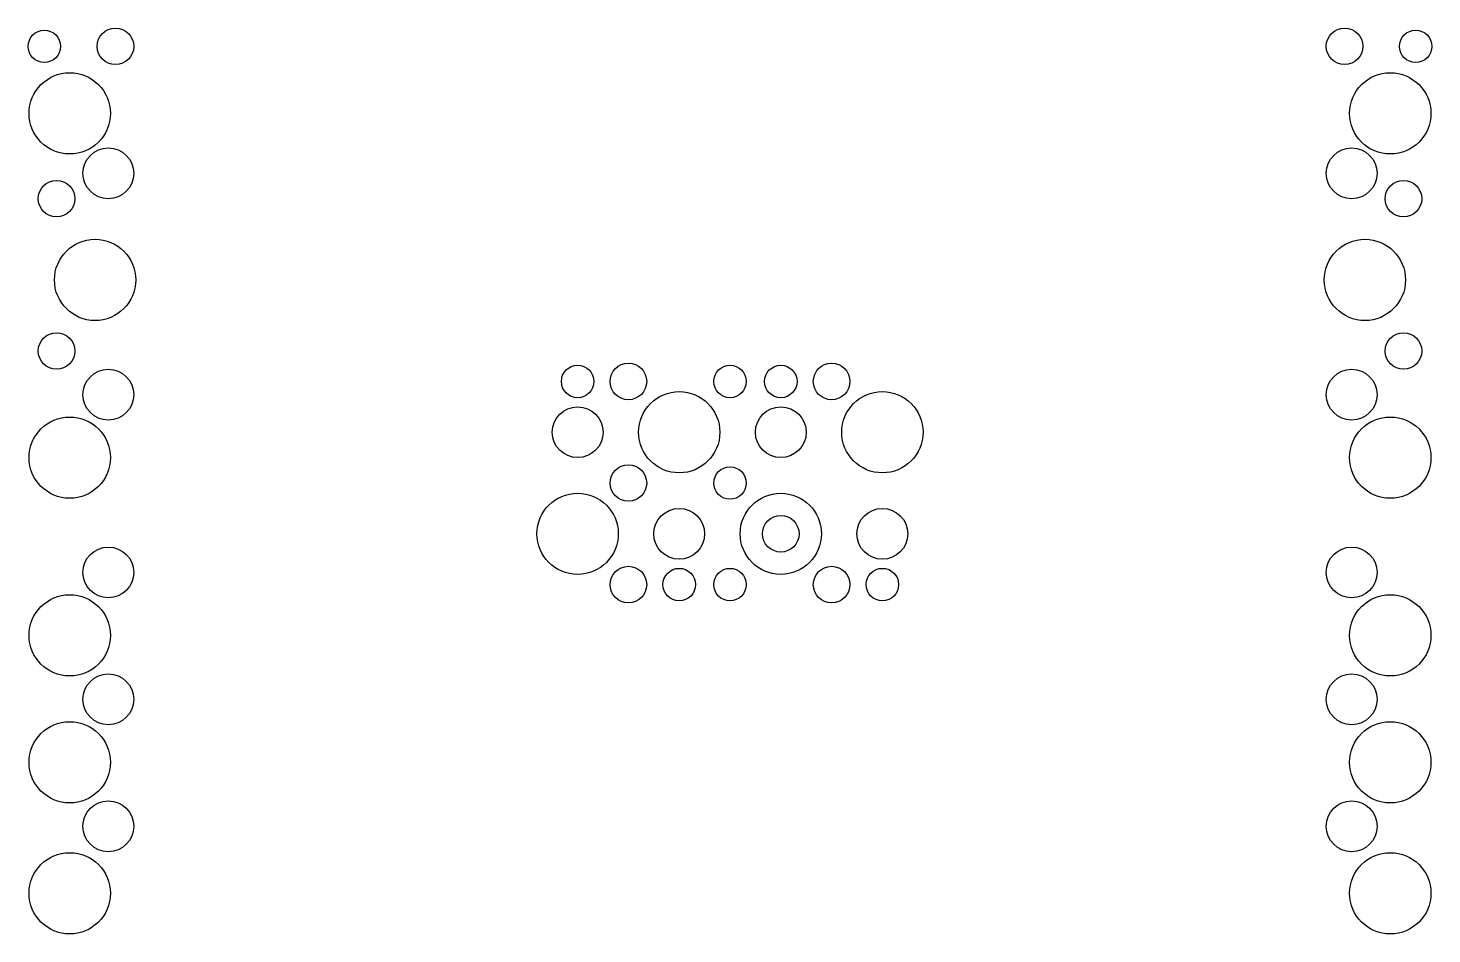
# Model space of a CAD drawing. Extents: x -691 to 691, y -444 to 448.
import ezdxf

# ---------------------------------------------------------------- set-up
doc = ezdxf.new("R2010")
doc.units = 0

msp = doc.modelspace()

# ---------------------------------------------------------------- linework, layer by layer
for centre, radius in [((-675, 430), 16), ((-605, 430), 18), ((605, 430), 18), ((675, 430), 16), ((-650, 364), 40), ((650, 364), 40), ((-612, 305), 25), ((612, 305), 25), ((-663, 280), 18), ((663, 280), 18), ((-625, 200), 40), ((625, 200), 40), ((-663, 130), 18), ((663, 130), 18), ((-612, 87), 25), ((-150, 100), 16), ((-100, 100), 18), ((0, 100), 16), ((50, 100), 16), ((100, 100), 18), ((612, 87), 25), ((-50, 50), 40), ((150, 50), 40), ((-150, 50), 25), ((50, 50), 25), ((-650, 25), 40), ((650, 25), 40), ((-100, 0), 18), ((0, 0), 16), ((-150, -50), 40), ((50, -50), 40), ((-50, -50), 25), ((150, -50), 25), ((50, -50), 18), ((-612, -88), 25), ((612, -88), 25), ((-100, -100), 18), ((100, -100), 18), ((-50, -100), 16), ((0, -100), 16), ((150, -100), 16), ((-650, -150), 40), ((650, -150), 40), ((-612, -213), 25), ((612, -213), 25), ((-650, -275), 40), ((650, -275), 40), ((-612, -338), 25), ((612, -338), 25), ((-650, -404), 40), ((650, -404), 40)]:
    msp.add_circle(centre, radius)

doc.saveas('drawing.dxf')
